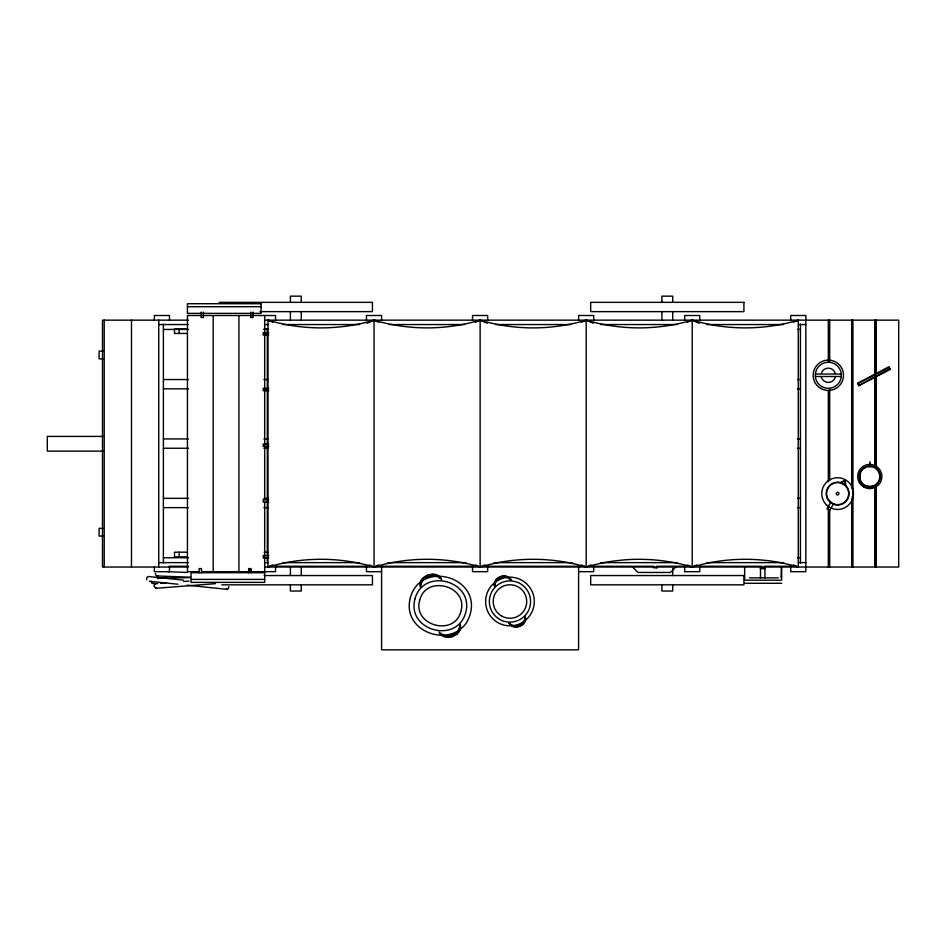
<?xml version="1.0" encoding="UTF-8"?>
<svg xmlns="http://www.w3.org/2000/svg" width="946" height="946" viewBox="0 0 946 946"><rect width="100%" height="100%" fill="white"/><g stroke="black" fill="none" stroke-linecap="round" stroke-linejoin="round"><path stroke-width="1.42" d="M859.784 385.519L858.743 385.696L890.328 369.413L888.933 366.776L858.389 382.882L857.679 383.698L889.275 367.438M858.72 385.566L889.973 368.763M857.679 383.579L858.389 382.882M826.946 509.019L830.966 502.054M829.618 510.568L833.651 503.603M675.799 567.032L670.347 572.448L637.982 572.448L632.531 567.032M457.308 633.891L452.815 636.599L447.564 637.356A11.931 10.099 -20.2 0 1 440.73 634.636L439.334 632.98M155.144 583.8L153.962 586.13L155.783 588.317L215.546 583.658M156.634 587.939L155.783 588.317M153.772 583.315L152.046 583.315L151.183 581.305M157.923 575.665L156.196 575.606L155.369 573.56M840.58 482.566L845.346 480.225L845.712 485.523L840.58 482.566L842.709 482.827M428.018 575.298L423.725 577.876A10.465 8.869 -20.2 0 0 421.088 581.755M858.412 383.627L858.223 384.715L859.429 384.856M450.166 636.788L452.649 636.173M870.202 486.457L872.366 486.173A10.016 10.016 0 0 0 872.366 466.827L867.293 466.816A10.016 10.016 0 0 0 861.097 471.498L860.257 473.532L860.257 479.48L861.097 481.514A10.016 10.016 0 0 0 867.175 486.173L869.339 486.457M525.326 616.461L525.373 618.258A9.034 7.722 -21.2 0 1 519.224 625.602A9.034 7.722 -21.2 0 1 509.799 624.1L508.712 622.775L510.071 624.951A9.093 7.769 -21.2 0 0 519.555 626.465A9.093 7.769 -21.2 0 0 525.751 619.074L524.9 616.496A8.597 7.355 -21.2 0 1 520.016 624.833A8.597 7.355 -21.2 0 1 510.119 623.816M160.442 583.304L166.33 582.842M183.725 581.494L189.046 581.081M187.095 585.196L226.993 589.334L228.246 588.79L228.826 586.603M460.004 625.377L460.052 624.336A10.903 9.224 -20.2 0 1 456.847 632.85L452.389 635.535L447.162 636.291A11.86 10.039 -20.2 0 1 440.375 633.583L438.979 631.928M430.501 574.683L433.032 574.565M189.034 577.663L157.343 578.254L158.207 578.55M219.2 302.353L372.44 302.353L372.44 311.636L260.055 311.636M187.438 306.705L261.072 306.705M188.514 320.15L102.499 320.15L102.499 567.032L188.514 567.032M264.537 320.15L898.7 320.15L898.7 567.032L264.537 567.032M158.739 324.549L188.289 324.549M265.117 324.549L268.073 324.549M282.842 324.549L359.669 324.549M389.208 324.549L464.557 324.549M495.586 324.549L570.935 324.549M600.474 324.549L677.301 324.549M706.851 324.549L783.666 324.549M798.448 324.549L805.826 324.549M186.575 328.794L174.49 328.794L174.49 333.441L186.575 333.441M264.218 328.794L268.297 328.794M163.386 329.445L188.514 329.445M263.887 329.445L268.321 329.445M797.454 329.445L800.411 329.445M268.782 332.637L263.189 332.637L263.189 334.955L268.782 334.955M264.584 333.441L268.297 333.441M103.291 351.108L99.105 351.108L99.105 358.853L103.291 358.853M815.464 374.048L841.183 374.048M815.464 376.496L841.183 376.496M163.386 379.547L188.514 379.547M263.887 379.547L268.321 379.547M797.454 379.547L800.411 379.547M268.782 388.357L263.189 388.357L263.189 390.674L268.782 390.674M163.386 388.841L188.514 388.841M263.887 388.841L268.321 388.841M797.454 388.841L800.411 388.841M103.232 436.413L47.3 436.413L47.3 451.124L103.232 451.124M163.386 438.944L188.514 438.944M263.887 438.944L268.321 438.944M797.454 438.944L800.411 438.944M268.782 444.076L263.189 444.076L263.189 446.394L268.782 446.394M163.386 448.238L188.514 448.238M263.887 448.238L268.321 448.238M797.454 448.238L800.411 448.238M864.975 486.457L874.577 486.457M163.386 498.341L188.514 498.341M263.887 498.341L268.321 498.341M797.454 498.341L800.411 498.341M268.782 499.795L263.189 499.795L263.189 502.125L268.782 502.125M163.386 507.635L188.514 507.635M263.887 507.635L268.321 507.635M797.454 507.635L800.411 507.635M103.291 528.329L99.105 528.329L99.105 536.075L103.291 536.075M186.575 552.192L174.49 552.192L174.49 556.839L186.575 556.839M264.218 552.192L268.297 552.192M268.782 555.515L263.189 555.515L263.189 557.844L268.782 557.844M163.386 557.738L188.514 557.738M263.887 557.738L268.321 557.738M797.454 557.738L800.411 557.738M158.739 562.634L188.289 562.634M265.117 562.634L268.073 562.634M282.842 562.634L359.669 562.634M387.73 562.634L466.035 562.634M494.108 562.634L572.401 562.634M600.474 562.634L677.301 562.634M706.851 562.634L783.666 562.634M798.448 562.634L805.826 562.634M169.086 566.252L188.289 566.252M275.452 566.252L367.048 566.252M380.351 566.252L473.426 566.252M486.717 566.252L579.792 566.252M593.095 566.252L653.662 566.252M656.619 566.252L684.691 566.252M699.461 566.252L761.506 566.252M764.463 566.252L791.057 566.252M764.947 568.581L760.418 568.581L760.418 567.032M248.656 570.071L250.974 570.071M198.873 571.68L187.438 571.68L187.438 315.503L275.534 315.503L275.534 320.15M201.735 571.68L275.534 571.68L275.534 567.032M381.593 571.68L366.469 571.68L366.469 567.032M578.597 571.68L593.71 571.68L593.71 567.032M264.182 575.546L372.44 575.546L372.44 584.829L221.813 584.829M749.445 577.864L778.274 577.864M781.041 577.864L781.337 567.032M191.045 579.39L264.679 579.39M744.644 583.28L781.703 583.28M152.909 583.635L157.781 583.635M167.891 571.715L187.048 572.436M157.048 575.948L190.548 577.214M183.63 580.17L148.38 576.504L146.831 577.509L146.689 579.827M149.35 581.27L177.943 584.238M226.993 589.334L226.153 588.944M830.659 502.574L833.343 504.123M864.206 486.149L860.257 482.235M441.333 578.491L439.937 576.835A11.931 10.099 -20.2 0 0 433.102 574.104L427.852 574.872L423.359 577.568A10.962 9.283 -20.2 0 0 420.142 586.13L420.615 587.135A10.903 9.224 -20.2 0 1 423.82 578.621L428.278 575.937L433.505 575.18A11.86 10.039 -20.2 0 1 440.292 577.888L441.687 579.531M440.907 578.786L439.559 577.178A11.387 9.637 -20.2 0 0 435.467 574.967M510.946 579.401L509.859 578.065A9.093 7.769 -21.2 0 0 500.375 576.563A9.093 7.769 -21.2 0 0 494.179 583.942L494.238 585.751M511.218 580.241L510.142 578.917A9.034 7.722 -21.2 0 0 500.706 577.415A9.034 7.722 -21.2 0 0 494.557 584.758L494.604 586.555M510.615 579.638L509.563 578.337A8.68 7.414 -21.2 0 0 500.505 576.906A8.68 7.414 -21.2 0 0 494.592 583.954M510.875 580.501L509.823 579.212A8.597 7.355 -21.2 0 0 499.914 578.183A8.597 7.355 -21.2 0 0 495.03 586.52M876.185 320.15L876.185 467.099M876.185 486.209L876.185 567.032M875.488 320.15L875.488 374.521M875.488 377.466L875.488 465.633M875.488 486.209L875.488 567.032M874.731 320.15L874.731 374.521M874.731 377.466L874.731 465.633M874.731 486.209L874.731 567.032M870.001 461.553L870.001 464.864M852.949 320.15L852.949 567.032M852.263 320.15L852.263 489.141M852.263 496.496L852.263 567.032M851.684 320.15L851.684 487.675M851.684 499.429L851.684 567.032M829.689 320.15L829.689 361.301M829.689 389.22L829.689 480.332M829.689 509.717L829.689 567.032M829.051 320.15L829.051 361.301M829.051 390.686L829.051 480.332M829.051 509.717L829.051 567.032M828.318 320.15L828.318 361.301M828.318 390.686L828.318 481.798M828.318 505.306L828.318 567.032M800.411 324.135L800.411 563.047M798.27 320.15L798.27 567.032A185.558 185.558 0 0 0 692.212 567.032A185.558 185.558 0 0 0 586.189 567.032A185.558 185.558 0 0 0 480.13 567.032A185.558 185.558 0 0 0 374.037 567.032A185.558 185.558 0 0 0 267.966 567.032L267.966 320.15A185.558 185.558 0 0 0 374.037 320.15A185.558 185.558 0 0 0 480.095 320.15A185.558 185.558 0 0 0 586.189 320.15A185.558 185.558 0 0 0 692.247 320.15A185.558 185.558 0 0 0 798.27 320.15A126.93 126.93 0 0 1 793.493 322.231M790.714 320.15L790.714 315.503L805.826 315.503L805.826 571.68L790.714 571.68L790.714 567.032M781.703 567.032L781.703 580.182L744.644 580.182L744.644 567.032M764.924 567.032L764.924 577.864M763.576 567.032L763.576 568.581M760.489 567.032L760.489 577.864M699.768 320.15L699.768 315.503L684.656 315.503L684.656 320.15M699.768 567.032L699.768 571.68L684.656 571.68L684.656 567.032M699.413 323.201A126.93 126.93 0 0 1 692.212 320.15L692.212 567.032A126.93 126.93 0 0 1 696.989 564.951M672.712 302.353L672.712 296.157L661.881 296.157L661.881 302.353M672.712 311.636L672.712 320.15M672.712 568.451L672.712 575.546M672.712 584.829L672.712 591.025L661.881 591.025L661.881 584.829M661.881 311.636L661.881 320.15M657.056 567.032L657.056 567.801L653.532 567.801L653.532 567.032M656.855 567.032L656.855 567.801M593.71 320.15L593.71 315.503L578.597 315.503L578.597 320.15M593.379 323.201A126.93 126.93 0 0 1 586.189 320.15L586.189 567.032A126.93 126.93 0 0 1 590.966 564.951M578.597 567.032L578.597 649.843L381.593 649.843L381.593 567.032M487.651 320.15L487.651 315.503L472.527 315.503L472.527 320.15M487.651 567.032L487.651 571.68L472.527 571.68L472.527 567.032M487.32 323.201A126.93 126.93 0 0 1 480.13 320.15L480.13 567.032A126.93 126.93 0 0 0 475.318 564.951M381.593 320.15L381.593 315.503L366.469 315.503L366.469 320.15M366.835 323.201A126.93 126.93 0 0 0 374.037 320.15L374.037 567.032A126.93 126.93 0 0 1 378.814 564.951M301.242 302.353L301.242 296.157L290.398 296.157L290.398 302.353M301.242 311.636L301.242 320.15M301.242 567.032L301.242 575.546M301.242 584.829L301.242 591.025L290.398 591.025L290.398 584.829M290.398 311.636L290.398 320.15M290.398 567.032L290.398 575.546M267.34 329.539L267.34 560.943M264.679 315.503L264.679 499.535M264.679 502.208L264.679 571.68M252.996 312.062L252.996 317.513L250.678 317.513L250.678 312.062M250.974 572.803L250.974 568.581L248.656 568.581L248.656 572.803M238.936 315.503L238.936 571.68M213.181 315.503L213.181 571.68M203.461 312.062L203.461 317.513L201.143 317.513L201.143 312.062M201.451 572.803L201.451 568.581L199.121 568.581L199.121 572.803M179.137 328.794L179.137 333.441M179.137 552.192L179.137 556.839M169.476 320.15L169.476 315.503L154.352 315.503L154.352 320.15M169.476 567.032L169.476 571.68L154.352 571.68L154.352 567.032M163.386 324.135L163.386 563.047M158.739 320.15L158.739 567.032M131.482 320.15L131.482 567.032M104.226 320.15L104.226 567.032M835.271 377.135A7.201 7.201 0 0 1 821.376 377.135M821.376 373.41A7.201 7.201 0 0 1 835.271 373.41M687.47 564.951A126.93 126.93 0 0 1 692.247 567.032M480.13 567.032A126.93 126.93 0 0 1 484.908 564.951M581.412 564.951A126.93 126.93 0 0 1 586.189 567.032M692.247 320.15A126.93 126.93 0 0 1 687.47 322.231M586.189 320.15A126.93 126.93 0 0 1 581.412 322.231M793.493 564.951A126.93 126.93 0 0 1 798.27 567.032M267.966 567.032A126.93 126.93 0 0 1 272.744 564.951M369.259 564.951A126.93 126.93 0 0 1 374.037 567.032M480.095 320.15A126.93 126.93 0 0 1 475.318 322.231M378.814 322.231A126.93 126.93 0 0 1 374.037 320.15M272.744 322.231A126.93 126.93 0 0 1 267.966 320.15M421.088 584.935A10.371 8.786 -20.2 0 1 424.21 578.94L428.455 576.386L433.422 575.665A11.281 9.555 -20.2 0 1 439.89 578.243M460.087 627.541A10.465 8.869 -20.2 0 1 458.514 631.762M459.579 626.536A10.371 8.786 -20.2 0 1 456.457 632.531L452.212 635.085L447.245 635.807A11.281 9.555 -20.2 0 1 440.777 633.229M460.525 625.341A10.962 9.283 -20.2 0 1 457.308 633.891M442.988 635.617A11.387 9.637 -20.2 0 1 441.108 634.293M509.965 625.85A24.336 24.336 0 0 1 488.278 590.458A24.336 24.336 0 0 1 529.654 587.206A24.336 24.336 0 0 1 513.773 625.543M525.337 619.062A8.68 7.414 -21.2 0 1 519.425 626.11A8.68 7.414 -21.2 0 1 510.379 624.679M410.351 597.706C400.288 635.345 460.205 651.392 470.316 613.765C480.379 576.126 420.462 560.067 410.351 597.706M414.939 598.924C406.413 630.816 457.166 644.415 465.728 612.535C474.253 580.655 423.501 567.056 414.939 598.924M419.717 600.213C412.255 625.708 454.671 637.072 460.95 611.258C468.412 585.763 425.996 574.399 419.717 600.213M845.074 480.71L841.337 482.543L845.357 484.872L845.074 480.71M743.923 302.353L590.682 302.353L590.682 311.636L743.923 311.636L743.923 302.353M261.072 303.713L187.438 303.713L187.438 313.374L261.072 313.374L261.072 303.713M264.679 572.72L191.045 572.72L191.045 582.381L264.679 582.381L264.679 572.72M743.923 575.546L590.682 575.546L590.682 584.829L743.923 584.829L743.923 575.546M863.722 486.989A12.109 12.109 0 0 0 881.885 476.5A12.109 12.109 0 0 0 863.722 466.023A12.109 12.109 0 0 0 863.722 486.989M864.502 485.629A10.536 10.536 0 0 0 880.312 476.5A10.536 10.536 0 0 0 864.502 467.371A10.536 10.536 0 0 0 864.502 485.629M821.802 386.571A13.043 13.043 0 0 0 841.361 375.278A13.043 13.043 0 0 0 821.802 363.985A13.043 13.043 0 0 0 821.802 386.571M820.726 388.416A15.183 15.183 0 0 0 843.501 375.278A15.183 15.183 0 0 0 820.726 362.129A15.183 15.183 0 0 0 820.726 388.416M826.414 504.821A15.869 15.869 0 0 0 852.949 497.714A15.869 15.869 0 0 0 833.521 478.274A15.869 15.869 0 0 0 826.414 504.821M829.547 501.676A11.423 11.423 0 0 0 848.657 496.555A11.423 11.423 0 0 0 834.668 482.566A11.423 11.423 0 0 0 829.547 501.676M829.819 501.415A11.045 11.045 0 0 0 848.302 496.461A11.045 11.045 0 0 0 834.774 482.933A11.045 11.045 0 0 0 829.819 501.415M836.69 494.545A1.336 1.336 0 0 0 838.913 493.942A1.336 1.336 0 0 0 837.281 492.31A1.336 1.336 0 0 0 836.69 494.545M501.593 616.012A16.744 16.744 0 0 0 526.709 601.514A16.744 16.744 0 0 0 501.593 587.005A16.744 16.744 0 0 0 501.593 616.012M499.654 619.37A20.623 20.623 0 0 0 530.588 601.514A20.623 20.623 0 0 0 499.654 583.658A20.623 20.623 0 0 0 499.654 619.37"/></g></svg>
